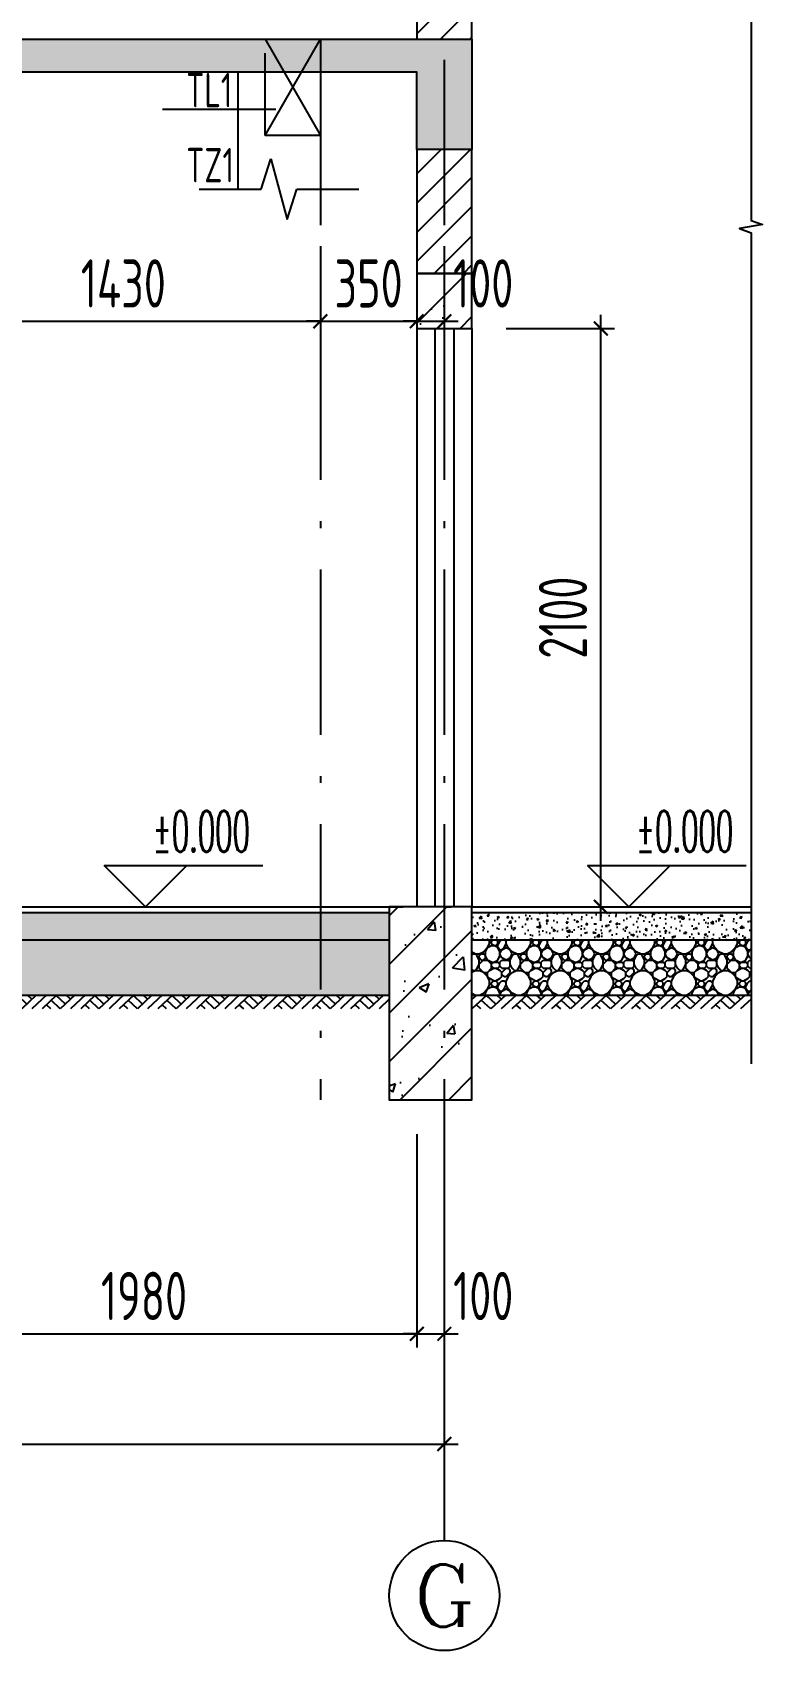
# Model space of a CAD drawing. Extents: x 169490 to 7584583, y -2399407 to 1374371.
# Drawn here: x 627281 to 629932, y 478534 to 484409 of the extents above; entities that cross this region are included whole.
import ezdxf
from ezdxf.enums import TextEntityAlignment as Align

# ---------------------------------------------------------------- set-up
doc = ezdxf.new("R2010")
doc.units = 0
doc.header["$LTSCALE"] = 100
for name, pattern in [('CENTER', [8, 5, -1, 1, -1]), ('D3轴线点划线', [18.5, 12, -3, 0.5, -3]), ('H3普通虚线', [4.2, 3, -1.2]), ('HIDDEN', [0.375, 0.25, -0.125])]:
    doc.linetypes.add(name, pattern=pattern)
doc.layers.get('0').update_dxf_attribs({"linetype": 'CONTINUOUS'})
doc.layers.get('DEFPOINTS').update_dxf_attribs({"linetype": 'CONTINUOUS'})
for name, color, linetype in [('A-DI-S(箭头)', 76, 'CONTINUOUS'), ('A-HATH(填充)', 8, 'CONTINUOUS'), ('A-WA-M(面层)', 43, 'CONTINUOUS'), ('AXIS_TEXT', 4, 'CONTINUOUS'), ('C-AXIS(轴号)', 3, 'CONTINUOUS'), ('C-AXIS-T(字)', 7, 'CONTINUOUS'), ('C-DOTE', 8, 'D3轴线点划线'), ('DIM_ELEV', 3, 'CONTINUOUS'), ('DIM标注', 7, 'CONTINUOUS'), ('GZ', 220, 'CENTER'), ('HID虚线', 9, 'HIDDEN'), ('PUB_HATCH', 8, 'CONTINUOUS'), ('PUB_TEXT', 4, 'CONTINUOUS'), ('S-BEAM-LINE2', 4, 'H3普通虚线'), ('TXT', 3, 'CONTINUOUS'), ('WALL', 7, 'CONTINUOUS'), ('WINDOW', 53, 'CONTINUOUS')]:
    doc.layers.add(name, color=color, linetype=linetype)
doc.styles.add('_TCH_AXIS', font='COMPLEX', dxfattribs={"bigfont": 'GBCBIG'})
doc.styles.add('_TCH_DIM', font='SIMPLEX', dxfattribs={"bigfont": 'GBCBIG'})
doc.styles.add('COMPLEX', font='COMPLEX')
doc.styles.add('TSSD_Dimension', font='Tssdeng.shx', dxfattribs={"width": 0.7, "bigfont": 'tssdchn.shx'})
doc.styles.add('TSSD_REIN', font='tssdeng.shx', dxfattribs={"width": 0.7, "bigfont": 'hztxt.shx'})
doc.dimstyles.new('TSSD_50_50', dxfattribs={"dimtxt": 175, "dimasz": 50, "dimexe": 50, "dimexo": 125, "dimgap": 50, "dimtad": 1, "dimdec": 0, "dimzin": 0, "dimdsep": 46, "dimtxsty": 'TSSD_Dimension', "dimblk": 'ARCHTICK', "dimblk1": 'ARCHTICK', "dimblk2": 'ARCHTICK', "dimcen": 0, "dimdle": 50, "dimclrt": 7, "dimadec": 0, "dimazin": 0, "dimtfac": 1, "dimtdec": 0, "dimtix": 1, "dimtmove": 2, "dimatfit": 3, "dimfxl": 1, "dimtolj": 1, "dimtzin": 0, "dimarcsym": 0})

# ---------------------------------------------------------------- blocks, each defined once
blk = doc.blocks.new('_ARCHTICK')
at = {"const_width": 0.15}
blk.add_lwpolyline([(-0.5, -0.5), (0.5, 0.5)], dxfattribs=at)
blk = doc.blocks.new('*D777')
at = {"layer": 'DEFPOINTS', "color": 0, "ltscale": 10, "transparency": 16777216}
for p in [(628676.3, 483757.9), (628776.3, 483757.9), (628776.3, 483360.3)]:
    blk.add_point(p, dxfattribs=at)
at = {"layer": 'DIM标注', "color": 0, "lineweight": -2, "ltscale": 10, "transparency": 16777216}
for p, q in [((628676.3, 483632.9), (628676.3, 483310.3)), ((628776.3, 483632.9), (628776.3, 483310.3)), ((628676.3, 483360.3), (628626.3, 483360.3)), ((628676.3, 483360.3), (628776.3, 483360.3)), ((628776.3, 483360.3), (628826.3, 483360.3))]:
    blk.add_line(p, q, dxfattribs=at)
at = {"layer": 'DIM标注', "color": 0, "lineweight": -2, "ltscale": 10, "transparency": 16777216, "xscale": 50, "yscale": 50, "zscale": 50}
blk.add_blockref('_ARCHTICK', (628676.3, 483360.3), dxfattribs=at)
at = {"layer": 'DIM标注', "color": 0, "lineweight": -2, "ltscale": 10, "transparency": 16777216, "xscale": 50, "yscale": 50, "zscale": 50, "rotation": 180}
blk.add_blockref('_ARCHTICK', (628776.3, 483360.3), dxfattribs=at)
at = {"layer": 'DIM标注', "color": 7, "ltscale": 10, "transparency": 16777216, "insert": (628917.4, 483497.8), "char_height": 175, "attachment_point": 5, "style": 'TSSD_Dimension'}
blk.add_mtext('\\A1;100', dxfattribs=at)
blk = doc.blocks.new('*D780')
at = {"layer": 'DEFPOINTS', "color": 0, "ltscale": 10, "transparency": 16777216}
for p in [(628876.3, 483334.3), (629344.4, 483334.3), (628876.3, 481234.3)]:
    blk.add_point(p, dxfattribs=at)
at = {"layer": 'DIM标注', "color": 0, "lineweight": -2, "ltscale": 10, "transparency": 16777216}
for p, q in [((629344.4, 481184.3), (629344.4, 483384.3)), ((629001.3, 483334.3), (629394.4, 483334.3)), ((629001.3, 481234.3), (629394.4, 481234.3))]:
    blk.add_line(p, q, dxfattribs=at)
at = {"layer": 'DIM标注', "color": 0, "lineweight": -2, "ltscale": 10, "transparency": 16777216, "xscale": 50, "yscale": 50, "zscale": 50}
for p, rotation in [((629344.4, 483334.3), 90), ((629344.4, 481234.3), 270)]:
    blk.add_blockref('_ARCHTICK', p, dxfattribs=dict(at, rotation=rotation))
at = {"layer": 'DIM标注', "color": 7, "ltscale": 10, "transparency": 16777216, "insert": (629206.9, 482284.3), "char_height": 175, "attachment_point": 5, "rotation": 90, "style": 'TSSD_Dimension'}
blk.add_mtext('\\A1;2100', dxfattribs=at)
blk = doc.blocks.new('*D793')
at = {"layer": 'DEFPOINTS', "color": 0, "ltscale": 10, "transparency": 16777216}
for p in [(626696.3, 480534.3), (628676.3, 480534.3), (628676.3, 479684.3)]:
    blk.add_point(p, dxfattribs=at)
at = {"layer": 'DIM标注', "color": 0, "lineweight": -2, "ltscale": 10, "transparency": 16777216}
for p, q in [((626696.3, 480409.3), (626696.3, 479634.3)), ((628676.3, 480409.3), (628676.3, 479634.3)), ((626646.3, 479684.3), (628726.3, 479684.3))]:
    blk.add_line(p, q, dxfattribs=at)
at = {"layer": 'DIM标注', "color": 0, "lineweight": -2, "ltscale": 10, "transparency": 16777216, "xscale": 50, "yscale": 50, "zscale": 50, "rotation": 180}
blk.add_blockref('_ARCHTICK', (626696.3, 479684.3), dxfattribs=at)
at = {"layer": 'DIM标注', "color": 0, "lineweight": -2, "ltscale": 10, "transparency": 16777216, "xscale": 50, "yscale": 50, "zscale": 50}
blk.add_blockref('_ARCHTICK', (628676.3, 479684.3), dxfattribs=at)
at = {"layer": 'DIM标注', "color": 7, "ltscale": 10, "transparency": 16777216, "insert": (627686.3, 479821.8), "char_height": 175, "attachment_point": 5, "style": 'TSSD_Dimension'}
blk.add_mtext('\\A1;1980', dxfattribs=at)
blk = doc.blocks.new('*D794')
at = {"layer": 'DEFPOINTS', "color": 0, "ltscale": 10, "transparency": 16777216}
for p in [(628676.3, 480534.3), (628776.3, 480534.3), (628776.3, 479684.3)]:
    blk.add_point(p, dxfattribs=at)
at = {"layer": 'DIM标注', "color": 0, "lineweight": -2, "ltscale": 10, "transparency": 16777216}
for p, q in [((628676.3, 480409.3), (628676.3, 479634.3)), ((628776.3, 480409.3), (628776.3, 479634.3)), ((628676.3, 479684.3), (628626.3, 479684.3)), ((628676.3, 479684.3), (628776.3, 479684.3)), ((628776.3, 479684.3), (628826.3, 479684.3))]:
    blk.add_line(p, q, dxfattribs=at)
at = {"layer": 'DIM标注', "color": 0, "lineweight": -2, "ltscale": 10, "transparency": 16777216, "xscale": 50, "yscale": 50, "zscale": 50}
blk.add_blockref('_ARCHTICK', (628676.3, 479684.3), dxfattribs=at)
at = {"layer": 'DIM标注', "color": 0, "lineweight": -2, "ltscale": 10, "transparency": 16777216, "xscale": 50, "yscale": 50, "zscale": 50, "rotation": 180}
blk.add_blockref('_ARCHTICK', (628776.3, 479684.3), dxfattribs=at)
at = {"layer": 'DIM标注', "color": 7, "ltscale": 10, "transparency": 16777216, "insert": (628917.4, 479821.8), "char_height": 175, "attachment_point": 5, "style": 'TSSD_Dimension'}
blk.add_mtext('\\A1;100', dxfattribs=at)
blk = doc.blocks.new('*D795')
at = {"layer": 'DEFPOINTS', "color": 0, "ltscale": 10, "transparency": 16777216}
for p in [(621726.3, 480534.3), (628776.3, 480534.3), (628776.3, 479284.3)]:
    blk.add_point(p, dxfattribs=at)
at = {"layer": 'DIM标注', "color": 0, "lineweight": -2, "ltscale": 10, "transparency": 16777216}
for p, q in [((621726.3, 480409.3), (621726.3, 479234.3)), ((628776.3, 480409.3), (628776.3, 479234.3)), ((621676.3, 479284.3), (628826.3, 479284.3))]:
    blk.add_line(p, q, dxfattribs=at)
at = {"layer": 'DIM标注', "color": 0, "lineweight": -2, "ltscale": 10, "transparency": 16777216, "xscale": 50, "yscale": 50, "zscale": 50, "rotation": 180}
blk.add_blockref('_ARCHTICK', (621726.3, 479284.3), dxfattribs=at)
at = {"layer": 'DIM标注', "color": 0, "lineweight": -2, "ltscale": 10, "transparency": 16777216, "xscale": 50, "yscale": 50, "zscale": 50}
blk.add_blockref('_ARCHTICK', (628776.3, 479284.3), dxfattribs=at)
at = {"layer": 'DIM标注', "color": 7, "ltscale": 10, "transparency": 16777216, "insert": (625251.3, 479421.8), "char_height": 175, "attachment_point": 5, "style": 'TSSD_Dimension'}
blk.add_mtext('\\A1;7050', dxfattribs=at)
blk = doc.blocks.new('_AXISO')
blk.add_circle((0, 0), 0.5)
at = {"layer": 'AXIS_TEXT', "style": 'COMPLEX', "width": 1.041667}
blk.add_attdef('A', text='', height=0.56, dxfattribs=at).set_placement((-0.25, -0.28), (0.25, -0.28), align=Align.FIT)
blk = doc.blocks.new('$LinePat$素土夯实')
at = {"color": 0}
for p, q in [((0, -210), (210, 0)), ((120, -300), (420, 0)), ((420, 0), (608, -188)), ((495, -300), (795, 0)), ((615, 0), (705, -90)), ((210, -210), (300, -300)), ((315, -105), (502, -293)), ((705, -300), (795, -210))]:
    blk.add_line(p, q, dxfattribs=at)
blk = doc.blocks.new('*D842')
at = {"layer": 'DEFPOINTS', "color": 0, "ltscale": 10, "transparency": 16777216}
for p in [(628326.3, 483757.9), (628676.3, 483757.9), (628676.3, 483360.3)]:
    blk.add_point(p, dxfattribs=at)
at = {"layer": 'DIM标注', "color": 0, "lineweight": -2, "ltscale": 10, "transparency": 16777216}
for p, q in [((628326.3, 483632.9), (628326.3, 483310.3)), ((628676.3, 483632.9), (628676.3, 483310.3)), ((628326.3, 483360.3), (628276.3, 483360.3)), ((628326.3, 483360.3), (628676.3, 483360.3)), ((628676.3, 483360.3), (628726.3, 483360.3))]:
    blk.add_line(p, q, dxfattribs=at)
at = {"layer": 'DIM标注', "color": 0, "lineweight": -2, "ltscale": 10, "transparency": 16777216, "xscale": 50, "yscale": 50, "zscale": 50}
blk.add_blockref('_ARCHTICK', (628326.3, 483360.3), dxfattribs=at)
at = {"layer": 'DIM标注', "color": 0, "lineweight": -2, "ltscale": 10, "transparency": 16777216, "xscale": 50, "yscale": 50, "zscale": 50, "rotation": 180}
blk.add_blockref('_ARCHTICK', (628676.3, 483360.3), dxfattribs=at)
at = {"layer": 'DIM标注', "color": 7, "ltscale": 10, "transparency": 16777216, "insert": (628501.3, 483497.8), "char_height": 175, "attachment_point": 5, "style": 'TSSD_Dimension'}
blk.add_mtext('\\A1;350', dxfattribs=at)
blk = doc.blocks.new('*D843')
at = {"layer": 'DEFPOINTS', "color": 0, "ltscale": 10, "transparency": 16777216}
for p in [(626896.3, 483757.9), (628326.3, 483757.9), (628326.3, 483360.3)]:
    blk.add_point(p, dxfattribs=at)
at = {"layer": 'DIM标注', "color": 0, "lineweight": -2, "ltscale": 10, "transparency": 16777216}
for p, q in [((626896.3, 483632.9), (626896.3, 483310.3)), ((628326.3, 483632.9), (628326.3, 483310.3)), ((626846.3, 483360.3), (628376.3, 483360.3))]:
    blk.add_line(p, q, dxfattribs=at)
at = {"layer": 'DIM标注', "color": 0, "lineweight": -2, "ltscale": 10, "transparency": 16777216, "xscale": 50, "yscale": 50, "zscale": 50, "rotation": 180}
blk.add_blockref('_ARCHTICK', (626896.3, 483360.3), dxfattribs=at)
at = {"layer": 'DIM标注', "color": 0, "lineweight": -2, "ltscale": 10, "transparency": 16777216, "xscale": 50, "yscale": 50, "zscale": 50}
blk.add_blockref('_ARCHTICK', (628326.3, 483360.3), dxfattribs=at)
at = {"layer": 'DIM标注', "color": 7, "ltscale": 10, "transparency": 16777216, "insert": (627611.3, 483497.8), "char_height": 175, "attachment_point": 5, "style": 'TSSD_Dimension'}
blk.add_mtext('\\A1;1430', dxfattribs=at)

msp = doc.modelspace()

# ---------------------------------------------------------------- hatches: boundary and pattern name
at = {"layer": 'A-HATH(填充)'}
h = msp.add_hatch(dxfattribs=at)
h.set_pattern_fill('钢筋混凝土', color=256, scale=50, style=0)
h.set_pattern_definition([(45, (-742638.8, -255956.25), (-88.388348, 88.388348), []), (50, (-742638.8, -255956.25), (358.63009, -31.37607), [37.5, -412.5]), (355, (-742638.8, -255956.25), (-69.37567, 376.09607), [30, -330]), (100.4514, (-742608.92, -255958.87), (289.25469, 344.71977), [31.870095, -350.57106]), (46.1842, (-742638.8, -255856.25), (533.62052, -82.75951), [56.25, -618.75]), (96.6356, (-742594.34, -255863.15), (467.33135, 487.05894), [47.80514, -525.8565]), (351.1842, (-742638.8, -255856.25), (467.33097, 487.0593), [45, -495]), (21, (-742588.8, -255881.25), (298.453526, -201.309445), [37.5, -412.5]), (326, (-742588.8, -255881.25), (121.65767, 362.57502), [30, -330]), (71.4514, (-742563.93, -255898.03), (420.111314, 161.26525), [31.870095, -350.57106]), (37.5, (-742638.8, -255956.25), (6.079928, 166.446927), [0, -326, 0, -335, 0, -331.25]), (7.5, (-742638.8, -255956.25), (131.534769, 197.205856), [0, -191, 0, -318.5, 0, -126.25]), (327.5, (-742750.3, -255956.25), (266.911218, -11.277436), [0, -125, 0, -390, 0, -517.5]), (317.5, (-742800.3, -255956.25), (291.593085, 50.05249), [0, -162.5, 0, -259, 0, -367.5])])
h.paths.add_polyline_path([(620626.3, 485814.3), (620626.3, 485934.3), (621626.3, 485934.3), (621626.3, 485984.3), (624176.3, 485984.3), (624176.3, 485824.3), (624456.3, 485824.3), (624456.3, 485664.3), (624736.3, 485664.3), (624736.3, 485504.3), (625016.3, 485504.3), (625016.3, 485344.3), (625296.3, 485344.3), (625296.3, 485184.3), (625576.3, 485184.3), (625576.3, 485024.3), (625856.3, 485024.3), (625856.3, 484864.3), (626136.3, 484864.3), (626136.3, 484704.3), (626416.3, 484704.3), (626416.3, 484544.3), (626696.3, 484544.3), (626696.3, 484384.3), (628876.3, 484384.3), (628876.3, 483984.3), (628676.3, 483984.3), (628676.3, 484264.3), (626896.3, 484264.3), (626896.3, 483984.3), (626696.3, 483984.3), (626696.3, 484246.1), (624176.3, 485686.1), (624176.3, 485584.3), (623976.3, 485584.3), (623976.3, 485864.3), (621926.3, 485864.3), (621926.3, 485234.3), (621626.3, 485234.3), (621626.3, 485814.3)])
h = msp.add_hatch(dxfattribs=at)
h.set_pattern_fill('钢筋混凝土', color=256, scale=50, style=0)
h.set_pattern_definition([(45, (-738506.4, -276954.23), (-88.388348, 88.388348), []), (50, (-738506.4, -276954.23), (358.63009, -31.37607), [37.5, -412.5]), (355, (-738506.4, -276954.23), (-69.37567, 376.09607), [30, -330]), (100.4514, (-738476.52, -276956.85), (289.25469, 344.71977), [31.870095, -350.57106]), (46.1842, (-738506.4, -276854.23), (533.62052, -82.75951), [56.25, -618.75]), (96.6356, (-738461.94, -276861.13), (467.33135, 487.05894), [47.80514, -525.8565]), (351.1842, (-738506.4, -276854.23), (467.33097, 487.0593), [45, -495]), (21, (-738456.4, -276879.23), (298.453526, -201.309445), [37.5, -412.5]), (326, (-738456.4, -276879.23), (121.65767, 362.57502), [30, -330]), (71.4514, (-738431.53, -276896), (420.111314, 161.26525), [31.870095, -350.57106]), (37.5, (-738506.4, -276954.23), (6.079928, 166.446927), [0, -326, 0, -335, 0, -331.25]), (7.5, (-738506.4, -276954.23), (131.534769, 197.205856), [0, -191, 0, -318.5, 0, -126.25]), (327.5, (-738617.9, -276954.23), (266.911218, -11.277436), [0, -125, 0, -390, 0, -517.5]), (317.5, (-738667.9, -276954.23), (291.593085, 50.05249), [0, -162.5, 0, -259, 0, -367.5])])
h.paths.add_polyline_path([(628876.3, 483534.3), (628676.3, 483534.3), (628676.3, 483334.3), (628876.3, 483334.3)])
h = msp.add_hatch(dxfattribs=at)
h.set_pattern_fill('钢筋混凝土', color=256, scale=50, style=0)
h.set_pattern_definition([(45, (-732106.4, -274904.23), (-88.388348, 88.388348), []), (50, (-732106.4, -274904.23), (358.63009, -31.37607), [37.5, -412.5]), (355, (-732106.4, -274904.23), (-69.37567, 376.09607), [30, -330]), (100.4514, (-732076.52, -274906.85), (289.25469, 344.71977), [31.870095, -350.57106]), (46.1842, (-732106.4, -274804.23), (533.62052, -82.75951), [56.25, -618.75]), (96.6356, (-732061.94, -274811.13), (467.33135, 487.05894), [47.80514, -525.8565]), (351.1842, (-732106.4, -274804.23), (467.33097, 487.0593), [45, -495]), (21, (-732056.4, -274829.23), (298.453526, -201.309445), [37.5, -412.5]), (326, (-732056.4, -274829.23), (121.65767, 362.57502), [30, -330]), (71.4514, (-732031.53, -274846), (420.111314, 161.26525), [31.870095, -350.57106]), (37.5, (-732106.4, -274904.23), (6.079928, 166.446927), [0, -326, 0, -335, 0, -331.25]), (7.5, (-732106.4, -274904.23), (131.534769, 197.205856), [0, -191, 0, -318.5, 0, -126.25]), (327.5, (-732217.9, -274904.23), (266.911218, -11.277436), [0, -125, 0, -390, 0, -517.5]), (317.5, (-732267.9, -274904.23), (291.593085, 50.05249), [0, -162.5, 0, -259, 0, -367.5])])
h.paths.add_polyline_path([(628876.3, 481234.3), (628576.3, 481234.3), (628576.3, 480534.3), (628876.3, 480534.3)])
at = {"layer": 'PUB_HATCH'}
h = msp.add_hatch(dxfattribs=at)
h.set_pattern_fill('普通砖', color=256, scale=30, style=0)
h.set_pattern_definition([(45, (-738506.405, -275550.38), (-53.0330298, 53.0330298), [])])
h.paths.add_polyline_path([(628876.3, 485234.6), (628676.3, 485234.6), (628676.3, 484384.3), (628876.3, 484384.3)])
h = msp.add_hatch(dxfattribs=at)
h.set_pattern_fill('普通砖', color=256, scale=30, style=0)
h.set_pattern_definition([(45, (-742638.805, -255902.4), (-53.0330298, 53.0330298), [])])
h.paths.add_polyline_path([(628876.3, 483984.3), (628676.3, 483984.3), (628676.3, 483534.3), (628876.3, 483534.3)])
at = {"layer": 'PUB_HATCH', "linetype": 'Continuous'}
h = msp.add_hatch(dxfattribs=at)
h.set_pattern_fill('混凝土', color=256, scale=10, style=0)
h.set_pattern_definition([(50, (148050.436, 116616.29), (71.726018, -6.2752135), [7.5, -82.5]), (355, (148050.436, 116616.29), (-13.875133, 75.219213), [6, -66]), (100.4514, (148056.41, 116615.77), (57.850938, 68.943954), [6.374019, -70.114211]), (46.1842, (148050.44, 116636.29), (106.724105, -16.551901), [11.25, -123.75]), (96.6356, (148059.33, 116634.91), (93.46627, 97.411787), [9.561029, -105.1713]), (351.1842, (148050.44, 116636.29), (93.466195, 97.41186), [9, -99]), (21, (148060.436, 116631.29), (59.690705, -40.261889), [7.5, -82.5]), (326, (148060.436, 116631.29), (24.331533, 72.5150045), [6, -66]), (71.4514, (148065.41, 116627.936), (84.022263, 32.25305), [6.374019, -70.114211]), (37.5, (148050.436, 116616.29), (1.2159855, 33.2893854), [0, -65.2, 0, -67, 0, -66.25]), (7.5, (148050.436, 116616.29), (26.3069537, 39.4411712), [0, -38.2, 0, -63.7, 0, -25.25]), (327.5, (148028.136, 116616.29), (53.3822436, -2.2554872), [0, -25, 0, -78, 0, -103.5]), (317.5, (148018.136, 116616.29), (58.318617, 10.0104982), [0, -32.5, 0, -51.8, 0, -73.5])])
h.paths.add_polyline_path([(626696.3, 481114.3), (626401.9, 481214.3), (621926.3, 481214.3), (621926.3, 481114.3)])
h.paths.add_polyline_path([(626696.3, 481214.3), (626696.3, 481184.3), (626696.3, 481184.3), (626696.3, 481114.3), (628576.3, 481114.3), (628576.3, 481214.3)])
h = msp.add_hatch(dxfattribs=at)
h.set_pattern_fill('混凝土', color=256, scale=10, style=0)
h.set_pattern_definition([(50, (163250.436, 116616.29), (71.726018, -6.2752135), [7.5, -82.5]), (355, (163250.436, 116616.29), (-13.875133, 75.219213), [6, -66]), (100.4514, (163256.41, 116615.77), (57.850938, 68.943954), [6.374019, -70.114211]), (46.1842, (163250.44, 116636.29), (106.724105, -16.551901), [11.25, -123.75]), (96.6356, (163259.33, 116634.91), (93.46627, 97.411787), [9.561029, -105.1713]), (351.1842, (163250.44, 116636.29), (93.466195, 97.41186), [9, -99]), (21, (163260.436, 116631.29), (59.690705, -40.261889), [7.5, -82.5]), (326, (163260.436, 116631.29), (24.331533, 72.5150045), [6, -66]), (71.4514, (163265.41, 116627.936), (84.022263, 32.25305), [6.374019, -70.114211]), (37.5, (163250.436, 116616.29), (1.2159855, 33.2893854), [0, -65.2, 0, -67, 0, -66.25]), (7.5, (163250.436, 116616.29), (26.3069537, 39.4411712), [0, -38.2, 0, -63.7, 0, -25.25]), (327.5, (163228.136, 116616.29), (53.3822436, -2.2554872), [0, -25, 0, -78, 0, -103.5]), (317.5, (163218.136, 116616.29), (58.318617, 10.0104982), [0, -32.5, 0, -51.8, 0, -73.5])])
h.paths.add_polyline_path([(628876.3, 481114.3), (628876.3, 481214.3), (629889.7, 481214.3), (629889.7, 481114.3)])
h = msp.add_hatch(dxfattribs=at)
h.set_pattern_fill('卵石砌体', color=256, scale=20, style=0)
h.set_pattern_definition([(0, (148155.44, 116616.29), (0, 150), [7.5, -22.5, 7.5, -112.5]), (0, (148192.94, 116631.29), (0, 150), [7.5, -142.5]), (0, (148117.94, 116646.29), (0, 150), [15, -135]), (0, (148080.44, 116653.79), (0, 150), [22.5, -127.5]), (0, (148155.44, 116661.29), (0, 150), [15, -15, 22.5, -97.5]), (0, (148147.94, 116683.79), (0, 150), [22.5, -127.5]), (0, (148110.44, 116691.29), (0, 150), [22.5, -52.5, 22.5, -52.5]), (0, (148080.44, 116713.79), (0, 150), [22.5, -7.5, 7.5, -112.5]), (0, (148177.94, 116728.79), (0, 150), [7.5, -142.5]), (0, (148147.94, 116743.79), (0, 150), [15, -135]), (90, (148050.44, 116751.29), (-150, 9e-15), [15, -135]), (90, (148065.44, 116646.29), (-150, 9e-15), [7.5, -15, 22.5, -105]), (90, (148102.94, 116661.29), (-150, 9e-15), [30, -7.5, 7.5, -105]), (90, (148125.44, 116698.79), (-150, 9e-15), [22.5, -127.5]), (90, (148132.94, 116631.29), (-150, 9e-15), [15, -135]), (90, (148140.44, 116751.29), (-150, 9e-15), [15, -135]), (90, (148147.94, 116661.29), (-150, 9e-15), [15, -75, 7.5, -52.5]), (90, (148170.44, 116736.29), (-150, 9e-15), [7.5, -7.5, 7.5, -127.5]), (90, (148177.94, 116668.79), (-150, 9e-15), [15, -22.5, 15, -97.5]), (90, (148185.44, 116631.29), (-150, 9e-15), [15, -135]), (45, (148057.94, 116631.29), (9e-15, 150), [21.21315, -42.426404, 31.8198, -116.672678]), (45, (148050.44, 116631.29), (9e-15, 150), [21.213203, -190.91883]), (45, (148132.94, 116646.29), (9e-15, 150), [21.213203, -190.91883]), (45, (148117.94, 116721.29), (9e-15, 150), [21.213203, -190.91883]), (45, (148185.44, 116646.29), (9e-15, 150), [21.213203, -190.91883]), (45, (148057.94, 116661.29), (9e-15, 150), [10.6066, -201.52542]), (45, (148072.94, 116706.29), (9e-15, 150), [10.6066, -201.52542]), (45, (148087.94, 116653.79), (9e-15, 150), [10.6066, -201.52542]), (45, (148102.94, 116706.29), (9e-15, 150), [10.6066, -201.52542]), (45, (148147.94, 116676.29), (9e-15, 150), [10.6066, -201.52542]), (45, (148147.94, 116758.79), (9e-15, 150), [10.6066, -201.52542]), (45, (148162.94, 116743.79), (9e-15, 150), [10.6066, -201.52542]), (45, (148170.44, 116661.29), (9e-15, 150), [10.6066, -201.52542]), (45, (148177.94, 116623.79), (9e-15, 150), [10.6066, -201.52542]), (45, (148177.94, 116683.79), (9e-15, 150), [10.6066, -201.52542]), (45, (148177.94, 116758.79), (9e-15, 150), [10.6066, -201.52542]), (45, (148185.44, 116728.79), (9e-15, 150), [10.6066, -201.52542]), (135, (148155.44, 116743.79), (-150, 9e-15), [10.6066, -201.52542]), (135, (148170.44, 116758.79), (-150, 9e-15), [10.6066, -201.52542]), (135, (148177.94, 116728.79), (-150, 9e-15), [10.6066, -201.52542]), (135, (148200.44, 116758.79), (-150, 9e-15), [10.6066, -201.52542]), (135, (148125.44, 116706.29), (-150, 9e-15), [10.6066, -201.52542]), (135, (148110.44, 116691.29), (-150, 9e-15), [10.6066, -201.52542]), (135, (148065.44, 116653.79), (-150, 9e-15), [10.6066, -201.52542]), (135, (148080.44, 116653.79), (-150, 9e-15), [10.6066, -201.52542]), (135, (148095.44, 116706.29), (-150, 9e-15), [10.6066, -201.52542]), (135, (148065.44, 116683.79), (-150, 9e-15), [10.6066, -201.52542]), (135, (148155.44, 116661.29), (-150, 9e-15), [10.6066, -201.52542]), (135, (148177.94, 116676.29), (-150, 9e-15), [10.6066, -201.52542]), (135, (148185.44, 116646.29), (-150, 9e-15), [10.6066, -201.52542]), (135, (148185.44, 116661.29), (-150, 9e-15), [10.6066, -201.52542]), (135, (148192.94, 116631.29), (-150, 9e-15), [10.6066, -201.52542]), (135, (148072.94, 116721.29), (-150, 9e-15), [21.213203, -190.91883]), (135, (148147.94, 116676.29), (-150, 9e-15), [21.213203, -190.91883]), (135, (148140.44, 116623.79), (-150, 9e-15), [53.03301, -159.099024]), (26.565051, (148050.436, 116691.29), (149.999999, 1e-06), [16.77, -318.64018]), (26.565051, (148072.936, 116646.29), (149.999999, 1e-06), [16.77, -318.64018]), (26.565051, (148102.936, 116713.79), (149.999999, 1e-06), [16.77, -318.64018]), (26.565051, (148162.936, 116616.29), (149.999999, 1e-06), [16.77, -318.64018]), (26.565051, (148140.436, 116653.79), (149.999999, 1e-06), [16.77, -318.64018]), (26.565051, (148155.436, 116683.79), (149.999999, 1e-06), [16.77, -318.64018]), (26.565051, (148132.936, 116736.29), (149.999999, 1e-06), [16.77, -318.64018]), (26.565051, (148185.436, 116728.79), (149.999999, 1e-06), [16.77, -318.64018]), (63.434949, (148065.436, 116691.29), (1e-07, 150), [16.77, -318.64018]), (63.434949, (148065.436, 116698.79), (1e-07, 150), [16.77, -318.64018]), (63.434949, (148125.436, 116721.29), (1e-07, 150), [33.54, -301.87018]), (63.434949, (148177.936, 116713.79), (1e-07, 150), [16.77, -318.64018]), (63.434949, (148170.436, 116691.29), (1e-07, 150), [16.77, -318.64018]), (63.434949, (148095.436, 116661.29), (1e-07, 150), [16.77, -318.64018]), (63.434949, (148170.436, 116743.79), (1e-07, 150), [16.77, -318.64018]), (63.434949, (148192.936, 116736.29), (1e-07, 150), [16.77, -318.64018]), (116.565051, (148057.936, 116736.29), (-1e-06, 149.999999), [16.77, -318.64018]), (116.565051, (148140.436, 116616.29), (-1e-06, 149.999999), [16.77, -318.64018]), (116.565051, (148072.936, 116713.79), (-1e-06, 149.999999), [16.77, -318.64018]), (116.565051, (148185.436, 116698.79), (-1e-06, 149.999999), [16.77, -318.64018]), (116.565051, (148132.936, 116691.29), (-1e-06, 149.999999), [16.77, -318.64018]), (116.565051, (148177.936, 116721.29), (-1e-06, 149.999999), [16.77, -318.64018]), (116.565051, (148102.936, 116691.29), (-1e-06, 149.999999), [16.77, -318.64018]), (116.565051, (148072.936, 116661.29), (-1e-06, 149.999999), [16.77, -318.64018]), (153.434949, (148065.436, 116728.79), (-150, 1e-07), [16.77, -318.64018]), (153.434949, (148117.936, 116646.29), (-150, 1e-07), [16.77, -318.64018]), (153.434949, (148087.936, 116713.79), (-150, 1e-07), [16.77, -318.64018]), (153.434949, (148177.936, 116653.79), (-150, 1e-07), [16.77, -318.64018]), (153.434949, (148155.436, 116616.29), (-150, 1e-07), [16.77, -318.64018]), (153.434949, (148170.436, 116736.29), (-150, 1e-07), [16.77, -318.64018]), (153.434949, (148147.936, 116683.79), (-150, 1e-07), [16.77, -318.64018]), (153.434949, (148065.436, 116728.79), (-150, 1e-07), [16.77, -318.64018]), (153.434949, (148200.436, 116691.29), (-150, 1e-07), [16.77, -318.64018]), (243.434949, (148057.936, 116631.29), (-1e-07, -150), [16.77, -318.64018])])
h.paths.add_polyline_path([(626694.4, 481114.3), (626694.4, 480914.3), (628576.3, 480914.3), (628576.3, 481114.3)])
h.paths.add_polyline_path([(626696.3, 481046.1), (626576.9, 481114.3), (621926.3, 481114.3), (621926.3, 480914.3), (626696.3, 480914.3)])
h = msp.add_hatch(dxfattribs=at)
h.set_pattern_fill('卵石砌体', color=256, scale=20, style=0)
h.set_pattern_definition([(0, (163355.44, 116616.29), (0, 150), [7.5, -22.5, 7.5, -112.5]), (0, (163392.94, 116631.29), (0, 150), [7.5, -142.5]), (0, (163317.94, 116646.29), (0, 150), [15, -135]), (0, (163280.44, 116653.79), (0, 150), [22.5, -127.5]), (0, (163355.44, 116661.29), (0, 150), [15, -15, 22.5, -97.5]), (0, (163347.94, 116683.79), (0, 150), [22.5, -127.5]), (0, (163310.44, 116691.29), (0, 150), [22.5, -52.5, 22.5, -52.5]), (0, (163280.44, 116713.79), (0, 150), [22.5, -7.5, 7.5, -112.5]), (0, (163377.94, 116728.79), (0, 150), [7.5, -142.5]), (0, (163347.94, 116743.79), (0, 150), [15, -135]), (90, (163250.44, 116751.29), (-150, 9e-15), [15, -135]), (90, (163265.44, 116646.29), (-150, 9e-15), [7.5, -15, 22.5, -105]), (90, (163302.94, 116661.29), (-150, 9e-15), [30, -7.5, 7.5, -105]), (90, (163325.44, 116698.79), (-150, 9e-15), [22.5, -127.5]), (90, (163332.94, 116631.29), (-150, 9e-15), [15, -135]), (90, (163340.44, 116751.29), (-150, 9e-15), [15, -135]), (90, (163347.94, 116661.29), (-150, 9e-15), [15, -75, 7.5, -52.5]), (90, (163370.44, 116736.29), (-150, 9e-15), [7.5, -7.5, 7.5, -127.5]), (90, (163377.94, 116668.79), (-150, 9e-15), [15, -22.5, 15, -97.5]), (90, (163385.44, 116631.29), (-150, 9e-15), [15, -135]), (45, (163257.94, 116631.29), (9e-15, 150), [21.21315, -42.426404, 31.8198, -116.672678]), (45, (163250.44, 116631.29), (9e-15, 150), [21.213203, -190.91883]), (45, (163332.94, 116646.29), (9e-15, 150), [21.213203, -190.91883]), (45, (163317.94, 116721.29), (9e-15, 150), [21.213203, -190.91883]), (45, (163385.44, 116646.29), (9e-15, 150), [21.213203, -190.91883]), (45, (163257.94, 116661.29), (9e-15, 150), [10.6066, -201.52542]), (45, (163272.94, 116706.29), (9e-15, 150), [10.6066, -201.52542]), (45, (163287.94, 116653.79), (9e-15, 150), [10.6066, -201.52542]), (45, (163302.94, 116706.29), (9e-15, 150), [10.6066, -201.52542]), (45, (163347.94, 116676.29), (9e-15, 150), [10.6066, -201.52542]), (45, (163347.94, 116758.79), (9e-15, 150), [10.6066, -201.52542]), (45, (163362.94, 116743.79), (9e-15, 150), [10.6066, -201.52542]), (45, (163370.44, 116661.29), (9e-15, 150), [10.6066, -201.52542]), (45, (163377.94, 116623.79), (9e-15, 150), [10.6066, -201.52542]), (45, (163377.94, 116683.79), (9e-15, 150), [10.6066, -201.52542]), (45, (163377.94, 116758.79), (9e-15, 150), [10.6066, -201.52542]), (45, (163385.44, 116728.79), (9e-15, 150), [10.6066, -201.52542]), (135, (163355.44, 116743.79), (-150, 9e-15), [10.6066, -201.52542]), (135, (163370.44, 116758.79), (-150, 9e-15), [10.6066, -201.52542]), (135, (163377.94, 116728.79), (-150, 9e-15), [10.6066, -201.52542]), (135, (163400.44, 116758.79), (-150, 9e-15), [10.6066, -201.52542]), (135, (163325.44, 116706.29), (-150, 9e-15), [10.6066, -201.52542]), (135, (163310.44, 116691.29), (-150, 9e-15), [10.6066, -201.52542]), (135, (163265.44, 116653.79), (-150, 9e-15), [10.6066, -201.52542]), (135, (163280.44, 116653.79), (-150, 9e-15), [10.6066, -201.52542]), (135, (163295.44, 116706.29), (-150, 9e-15), [10.6066, -201.52542]), (135, (163265.44, 116683.79), (-150, 9e-15), [10.6066, -201.52542]), (135, (163355.44, 116661.29), (-150, 9e-15), [10.6066, -201.52542]), (135, (163377.94, 116676.29), (-150, 9e-15), [10.6066, -201.52542]), (135, (163385.44, 116646.29), (-150, 9e-15), [10.6066, -201.52542]), (135, (163385.44, 116661.29), (-150, 9e-15), [10.6066, -201.52542]), (135, (163392.94, 116631.29), (-150, 9e-15), [10.6066, -201.52542]), (135, (163272.94, 116721.29), (-150, 9e-15), [21.213203, -190.91883]), (135, (163347.94, 116676.29), (-150, 9e-15), [21.213203, -190.91883]), (135, (163340.44, 116623.79), (-150, 9e-15), [53.03301, -159.099024]), (26.565051, (163250.436, 116691.29), (149.999999, 1e-06), [16.77, -318.64018]), (26.565051, (163272.936, 116646.29), (149.999999, 1e-06), [16.77, -318.64018]), (26.565051, (163302.936, 116713.79), (149.999999, 1e-06), [16.77, -318.64018]), (26.565051, (163362.936, 116616.29), (149.999999, 1e-06), [16.77, -318.64018]), (26.565051, (163340.436, 116653.79), (149.999999, 1e-06), [16.77, -318.64018]), (26.565051, (163355.436, 116683.79), (149.999999, 1e-06), [16.77, -318.64018]), (26.565051, (163332.936, 116736.29), (149.999999, 1e-06), [16.77, -318.64018]), (26.565051, (163385.436, 116728.79), (149.999999, 1e-06), [16.77, -318.64018]), (63.434949, (163265.436, 116691.29), (1e-07, 150), [16.77, -318.64018]), (63.434949, (163265.436, 116698.79), (1e-07, 150), [16.77, -318.64018]), (63.434949, (163325.436, 116721.29), (1e-07, 150), [33.54, -301.87018]), (63.434949, (163377.936, 116713.79), (1e-07, 150), [16.77, -318.64018]), (63.434949, (163370.436, 116691.29), (1e-07, 150), [16.77, -318.64018]), (63.434949, (163295.436, 116661.29), (1e-07, 150), [16.77, -318.64018]), (63.434949, (163370.436, 116743.79), (1e-07, 150), [16.77, -318.64018]), (63.434949, (163392.936, 116736.29), (1e-07, 150), [16.77, -318.64018]), (116.565051, (163257.936, 116736.29), (-1e-06, 149.999999), [16.77, -318.64018]), (116.565051, (163340.436, 116616.29), (-1e-06, 149.999999), [16.77, -318.64018]), (116.565051, (163272.936, 116713.79), (-1e-06, 149.999999), [16.77, -318.64018]), (116.565051, (163385.436, 116698.79), (-1e-06, 149.999999), [16.77, -318.64018]), (116.565051, (163332.936, 116691.29), (-1e-06, 149.999999), [16.77, -318.64018]), (116.565051, (163377.936, 116721.29), (-1e-06, 149.999999), [16.77, -318.64018]), (116.565051, (163302.936, 116691.29), (-1e-06, 149.999999), [16.77, -318.64018]), (116.565051, (163272.936, 116661.29), (-1e-06, 149.999999), [16.77, -318.64018]), (153.434949, (163265.436, 116728.79), (-150, 1e-07), [16.77, -318.64018]), (153.434949, (163317.936, 116646.29), (-150, 1e-07), [16.77, -318.64018]), (153.434949, (163287.936, 116713.79), (-150, 1e-07), [16.77, -318.64018]), (153.434949, (163377.936, 116653.79), (-150, 1e-07), [16.77, -318.64018]), (153.434949, (163355.436, 116616.29), (-150, 1e-07), [16.77, -318.64018]), (153.434949, (163370.436, 116736.29), (-150, 1e-07), [16.77, -318.64018]), (153.434949, (163347.936, 116683.79), (-150, 1e-07), [16.77, -318.64018]), (153.434949, (163265.436, 116728.79), (-150, 1e-07), [16.77, -318.64018]), (153.434949, (163400.436, 116691.29), (-150, 1e-07), [16.77, -318.64018]), (243.434949, (163257.936, 116631.29), (-1e-07, -150), [16.77, -318.64018])])
h.paths.add_polyline_path([(628876.3, 480914.3), (628876.3, 481114.3), (629889.7, 481114.3), (629889.7, 480914.3)])

# ---------------------------------------------------------------- linework, layer by layer
at = {"layer": 'A-DI-S(箭头)'}
msp.add_lwpolyline([(629889.7, 486744.3), (629889.7, 483726.8), (629931.7, 483711.5), (629847.7, 483696.7), (629889.7, 483681.8), (629889.7, 480664.3)], dxfattribs=at)
at = {"layer": 'A-WA-M(面层)'}
for points in [[(626696.3, 481234.3), (628576.3, 481234.3)], [(628876.3, 481234.3), (629889.7, 481234.3)], [(626696.3, 481214.3), (628576.3, 481214.3)], [(628876.3, 481214.3), (629889.7, 481214.3)], [(626896.3, 481114.3), (628576.3, 481114.3)], [(628876.3, 481114.3), (629889.7, 481114.3)], [(626896.3, 480914.3), (628576.3, 480914.3)], [(628876.3, 480914.3), (629889.7, 480914.3)]]:
    msp.add_lwpolyline(points, dxfattribs=at)
at = {"layer": 'C-AXIS(轴号)'}
msp.add_line((628776.3, 480534.3), (628776.3, 478934.3), dxfattribs=at)
at = {"layer": 'C-DOTE', "ltscale": 0.5}
for p, q in [((628326.3, 492634.3), (628326.3, 480534.3)), ((628776.3, 492634.3), (628776.3, 480534.3)), ((620626.3, 481234.3), (629889.7, 481234.3))]:
    msp.add_line(p, q, dxfattribs=at)
at = {"layer": 'DIM_ELEV'}
for p, q in [((627691.3, 481234.3), (627541.3, 481384.3)), ((627541.3, 481384.3), (628117.7, 481384.3)), ((627691.3, 481234.3), (627841.3, 481384.3)), ((629445.7, 481234.3), (629295.7, 481384.3)), ((629295.7, 481384.3), (629872.2, 481384.3)), ((629445.7, 481234.3), (629595.7, 481384.3))]:
    msp.add_line(p, q, dxfattribs=at)
at = {"layer": 'GZ', "ltscale": 10}
msp.add_line((628164.6, 484129.7), (627753.1, 484129.7), dxfattribs=at)
for points in [[(628026.3, 484264.3), (628026.3, 483839.7)], [(628326.3, 484264.3), (628326.3, 483839.7)]]:
    msp.add_lwpolyline(points, dxfattribs=at)
at = {"layer": 'HID虚线', "ltscale": 10}
msp.add_lwpolyline([(627886.3, 483839.7), (628111.3, 483839.7), (628146.3, 483949.7), (628206.3, 483729.7), (628241.3, 483839.7), (628466.3, 483839.7)], dxfattribs=at)
at = {"layer": 'S-BEAM-LINE2', "ltscale": 10}
for p, q in [((628126.3, 484384.3), (628326.3, 484034.3)), ((628126.3, 484034.3), (628326.3, 484384.3))]:
    msp.add_line(p, q, dxfattribs=at)
at = {"layer": 'S-BEAM-LINE2'}
msp.add_lwpolyline([(628126.3, 484384.3), (628326.3, 484384.3), (628326.3, 484034.3), (628126.3, 484034.3)], close=True, dxfattribs=at)
at = {"layer": 'WALL'}
msp.add_lwpolyline([(626696.3, 484544.3), (626696.3, 484384.3), (628876.3, 484384.3), (628876.3, 483984.3), (628676.3, 483984.3), (628676.3, 484264.3), (626896.3, 484264.3), (626896.3, 483984.3), (626696.3, 483984.3), (626696.3, 484246.1), (624176.3, 485686.1)], dxfattribs=at)
for points in [[(628876.3, 485234.6), (628676.3, 485234.6), (628676.3, 484384.3), (628876.3, 484384.3)], [(628876.3, 483984.3), (628676.3, 483984.3), (628676.3, 483534.3), (628876.3, 483534.3)], [(628876.3, 483534.3), (628676.3, 483534.3), (628676.3, 483334.3), (628876.3, 483334.3)], [(628876.3, 481234.3), (628576.3, 481234.3), (628576.3, 480534.3), (628876.3, 480534.3)]]:
    msp.add_lwpolyline(points, close=True, dxfattribs=at)
at = {"layer": 'WINDOW'}
for p, q in [((628676.3, 483334.3), (628676.3, 481234.3)), ((628741.3, 483334.3), (628741.3, 481234.3)), ((628811.3, 483334.3), (628811.3, 481234.3)), ((628876.3, 483334.3), (628876.3, 481234.3))]:
    msp.add_line(p, q, dxfattribs=at)

# ---------------------------------------------------------------- block references
at = {"layer": 'C-AXIS(轴号)'}
ref = msp.add_blockref('_AXISO', (628776.3, 478734.3), dxfattribs=dict(at, xscale=400, yscale=400, zscale=400))
ref.add_attrib('A', 'G', dxfattribs={"layer": 'C-AXIS-T(字)', "height": 226.3, "style": '_TCH_AXIS', "width": 1.166667}).set_placement((628663.2, 478621.2), (628889.4, 478621.2), align=Align.FIT)
at = {"layer": 'PUB_HATCH', "linetype": 'Continuous', "yscale": 0.1666666666666667, "zscale": 0.1666666666666667}
for p, xscale, rotation in [((627316.3, 480864.3), 0.1761006298609078, 179.9999998414262), ((627456.3, 480864.3), 0.1761006298609078, 179.9999998414262), ((627596.3, 480864.3), 0.1761006298609078, 179.9999998414262), ((627736.3, 480864.3), 0.1761006298609078, 179.9999998414262), ((627876.3, 480864.3), 0.1761006298609078, 179.9999998414262), ((628016.3, 480864.3), 0.1761006298609078, 179.9999998414262), ((628156.3, 480864.3), 0.1761006298609078, 179.9999998414262), ((628296.3, 480864.3), 0.1761006298609078, 179.9999998414262), ((628436.3, 480864.3), 0.1761006298609078, 179.9999998414262), ((628576.3, 480864.3), 0.1761006298609078, 179.9999998414262), ((629021.1, 480864.3), 0.1821023144198385, 179.9999998554743), ((629165.8, 480864.3), 0.1821023144198385, 179.9999998554743), ((629310.6, 480864.3), 0.1821023144198385, 179.9999998554743), ((629455.4, 480864.3), 0.1821023144198385, 179.9999998554743), ((629600.2, 480864.3), 0.1821023144198385, 179.9999998554743), ((629744.9, 480864.3), 0.1821023144198385, 179.9999998554743), ((629889.7, 480864.3), 0.1821023144198385, 179.9999998554743)]:
    msp.add_blockref('$LinePat$素土夯实', p, dxfattribs=dict(at, xscale=xscale, rotation=rotation))

# ---------------------------------------------------------------- texts
at = {"layer": 'PUB_TEXT', "style": '_TCH_DIM', "width": 0.494118}
for p in [(627717.7, 481434.3), (629472.2, 481434.3)]:
    msp.add_text('%%P0.000', height=148.75, dxfattribs=at).set_placement(p)
at = {"layer": 'TXT', "ltscale": 10, "style": 'TSSD_REIN', "width": 0.7}
for s, p in [('TL1', (627839.4, 484137.2)), ('TZ1', (627839.4, 483864.7))]:
    msp.add_text(s, height=125, dxfattribs=at).set_placement(p)

# ---------------------------------------------------------------- dimensions: what is measured, and where the dimension line sits
at = {"layer": 'DIM标注', "ltscale": 10}
for p1, p2, distance, picture, middle in [((626896.3, 483757.9), (628326.3, 483757.9), -397.6, '*D843', (627611.3, 483497.8)), ((628326.3, 483757.9), (628676.3, 483757.9), -397.6, '*D842', (628501.3, 483497.8)), ((628876.3, 481234.3), (628876.3, 483334.3), -468.1, '*D780', (629206.9, 482284.3)), ((621726.3, 480534.3), (628776.3, 480534.3), -1250, '*D795', (625251.3, 479421.8)), ((626696.3, 480534.3), (628676.3, 480534.3), -850, '*D793', (627686.3, 479821.8))]:
    dim = msp.add_aligned_dim(p1=p1, p2=p2, distance=distance, dimstyle='TSSD_50_50', dxfattribs=at)
    dim.commit()
    dim.dimension.update_dxf_attribs({"geometry": picture, "text_midpoint": middle})
for base, p1, p2, picture, middle in [((628776.3, 483360.3), (628676.3, 483757.9), (628776.3, 483757.9), '*D777', (628917.4, 483497.8)), ((628776.3, 479684.3), (628676.3, 480534.3), (628776.3, 480534.3), '*D794', (628917.4, 479821.8))]:
    dim = msp.add_linear_dim(base=base, p1=p1, p2=p2, angle=0, dimstyle='TSSD_50_50', dxfattribs=at)
    dim.commit()
    dim.dimension.update_dxf_attribs({"geometry": picture, "text_midpoint": middle, "dimtype": 161})

doc.saveas('drawing.dxf')
